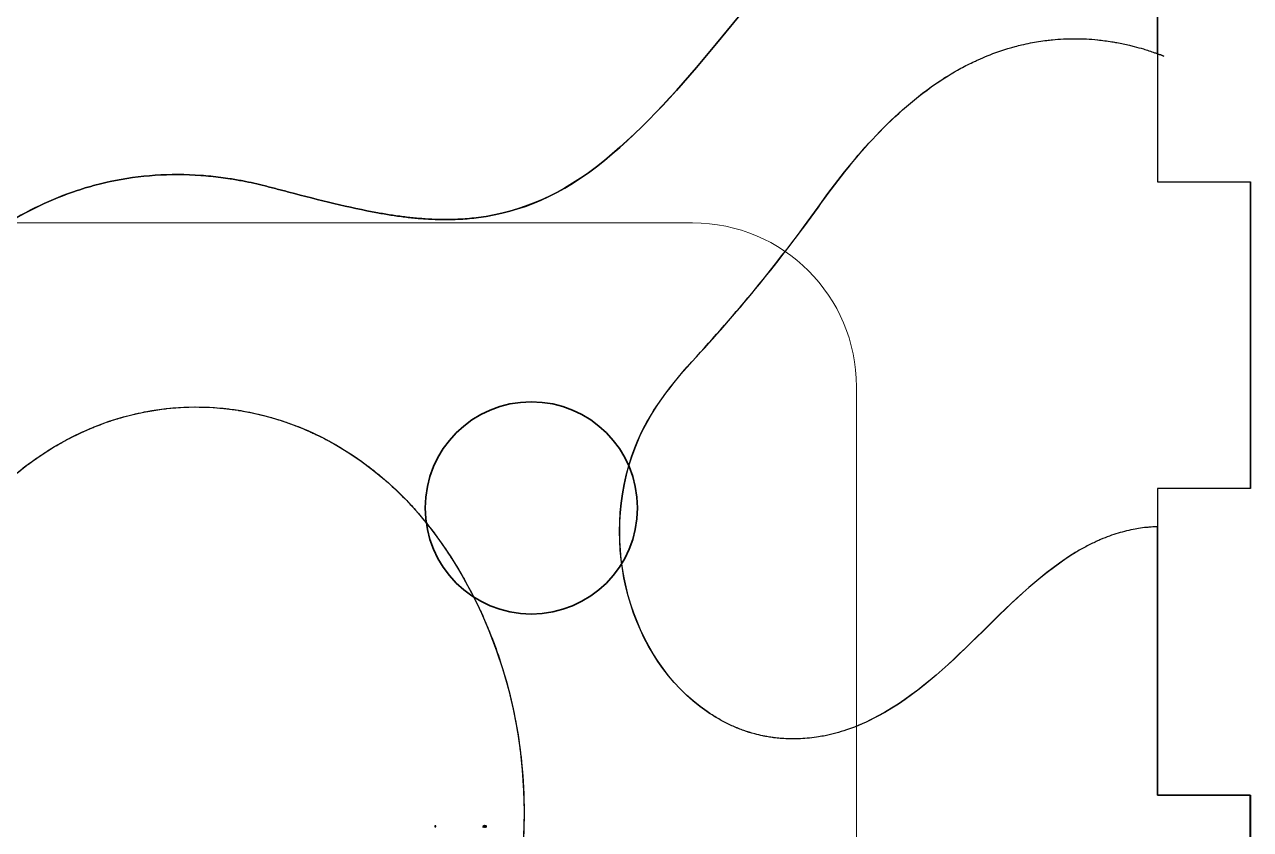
# Model space of a CAD drawing. Header units: millimetres. Extents: x 14 to 1319, y 14 to 743.
# Drawn here: x 1131.6 to 1318.7, y 284.3 to 407.2 of the extents above; entities that cross this region are included whole.
import ezdxf

# ---------------------------------------------------------------- set-up
doc = ezdxf.new("R2010")
doc.units = ezdxf.units.MM
doc.layers.add('Layer 1', color=7, linetype='Continuous')

msp = doc.modelspace()

# ---------------------------------------------------------------- linework, layer by layer
at = {"layer": 'Layer 1', "color": 1, "lineweight": 25, "true_color": 0xff0000}
for p, q in [((1304.52, 429.98), (1304.52, 383.18)), ((1304.52, 383.18), (1318.69, 383.18)), ((1318.69, 383.18), (1318.69, 336.38)), ((1304.52, 336.38), (1304.52, 289.58)), ((1318.69, 336.38), (1304.52, 336.38)), ((1304.52, 289.58), (1318.69, 289.58)), ((1318.69, 289.58), (1318.69, 242.78))]:
    msp.add_line(p, q, dxfattribs=at)
at = {"layer": 'Layer 1'}
for p, q in [((1194.27, 284.88), (1194.24, 284.88)), ((1194.24, 284.88), (1194.24, 284.83)), ((1194.24, 284.83), (1194.27, 284.83))]:
    msp.add_line(p, q, dxfattribs=at)
at = {"layer": 'Layer 1', "color": 250, "lineweight": 35, "true_color": 0x231f20}
msp.add_circle((1208.94, 333.41), 16.2, dxfattribs=at)
at = {"layer": 'Layer 1'}
for points, degree in [([(1304.52, 402.73), (1304.52, 402.73), (1304.52, 429.98), (1304.52, 429.98)], 3), ([(1254.72, 425.61), (1254.72, 425.61), (1237.2, 404.29), (1237.2, 404.29)], 3), ([(1237.21, 404.28), (1237.21, 404.28), (1254.74, 425.6), (1254.74, 425.6)], 3), ([(1283.76, 404.09), (1284.21, 404.2), (1284.66, 404.3), (1285.11, 404.38)], 3), ([(1283.76, 404.09), (1284.21, 404.2), (1284.66, 404.3), (1285.11, 404.38)], 3), ([(1288.46, 404.87), (1289.02, 404.92), (1289.58, 404.96), (1290.14, 404.99)], 3), ([(1288.46, 404.87), (1289.02, 404.92), (1289.58, 404.96), (1290.14, 404.99)], 3), ([(1290.14, 404.99), (1290.42, 405), (1290.7, 405.01), (1290.98, 405.02)], 3), ([(1290.14, 404.99), (1290.42, 405), (1290.7, 405.01), (1290.98, 405.02)], 3), ([(1295.34, 404.86), (1295.34, 404.86), (1295.37, 404.86), (1295.37, 404.86)], 3), ([(1295.34, 404.86), (1295.34, 404.86), (1295.37, 404.86), (1295.37, 404.86)], 3), ([(1295.37, 404.86), (1295.72, 404.82), (1296.08, 404.78), (1296.44, 404.73)], 3), ([(1295.37, 404.86), (1295.72, 404.82), (1296.08, 404.78), (1296.44, 404.73)], 3), ([(1296.44, 404.73), (1296.81, 404.69), (1297.17, 404.63), (1297.54, 404.57)], 3), ([(1296.44, 404.73), (1296.81, 404.69), (1297.17, 404.63), (1297.54, 404.57)], 3), ([(1299.28, 404.24), (1299.59, 404.17), (1299.9, 404.11), (1300.22, 404.03)], 3), ([(1299.28, 404.24), (1299.59, 404.17), (1299.9, 404.11), (1300.22, 404.03)], 3), ([(1300.22, 404.03), (1300.45, 403.98), (1300.69, 403.92), (1300.93, 403.85)], 3), ([(1300.22, 404.03), (1300.45, 403.98), (1300.69, 403.92), (1300.93, 403.85)], 3), ([(1304.05, 402.9), (1304.21, 402.84), (1304.36, 402.78), (1304.52, 402.72)], 3), ([(1304.05, 402.9), (1304.21, 402.85), (1304.37, 402.79), (1304.52, 402.73)], 3), ([(1305.45, 402.37), (1305.14, 402.5), (1304.83, 402.62), (1304.52, 402.73)], 3), ([(1304.52, 402.73), (1304.83, 402.62), (1305.14, 402.5), (1305.45, 402.37)], 3), ([(1304.52, 402.72), (1304.83, 402.61), (1305.14, 402.49), (1305.45, 402.37)], 3), ([(1304.52, 402.72), (1304.52, 402.72), (1304.52, 383.18), (1304.52, 383.18)], 3), ([(1305.45, 402.37), (1305.14, 402.49), (1304.83, 402.61), (1304.52, 402.72)], 3), ([(1162.96, 383.66), (1163.61, 383.56), (1164.26, 383.44), (1164.91, 383.32)], 3), ([(1164.91, 383.32), (1164.26, 383.44), (1163.61, 383.56), (1162.96, 383.66)], 3), ([(1141.28, 382.37), (1141.29, 382.36), (1141.29, 382.36), (1141.3, 382.37)], 3), ([(1141.3, 382.37), (1141.29, 382.36), (1141.29, 382.36), (1141.28, 382.37)], 3), ([(1164.91, 383.32), (1166.04, 383.1), (1167.17, 382.85), (1168.3, 382.56)], 3), ([(1168.3, 382.56), (1167.17, 382.85), (1166.04, 383.1), (1164.91, 383.32)], 3), ([(1304.52, 383.18), (1304.52, 383.18), (1318.66, 383.18), (1318.66, 383.18)], 3), ([(1318.66, 383.18), (1318.66, 383.18), (1318.66, 336.38), (1318.66, 336.38)], 3), ([(1171.94, 381.62), (1176.61, 380.41), (1181.1, 379.25), (1185.49, 378.46)], 3), ([(1185.49, 378.46), (1181.1, 379.25), (1176.61, 380.41), (1171.94, 381.62)], 3), ([(1185.49, 378.46), (1185.82, 378.4), (1186.15, 378.34), (1186.48, 378.29)], 3), ([(1186.48, 378.29), (1186.15, 378.34), (1185.82, 378.4), (1185.49, 378.46)], 3), ([(1186.48, 378.29), (1187.16, 378.17), (1187.84, 378.06), (1188.51, 377.97)], 3), ([(1188.51, 377.97), (1187.84, 378.06), (1187.16, 378.17), (1186.48, 378.29)], 3), ([(1188.51, 377.97), (1188.54, 377.96), (1188.57, 377.96), (1188.6, 377.96)], 3), ([(1188.6, 377.96), (1188.57, 377.96), (1188.54, 377.96), (1188.51, 377.97)], 3), ([(1188.6, 377.96), (1189.29, 377.87), (1189.97, 377.78), (1190.65, 377.71)], 3), ([(1190.65, 377.71), (1189.97, 377.78), (1189.29, 377.87), (1188.6, 377.96)], 3), ([(1234.13, 356.49), (1240.82, 363.8), (1246.83, 371.12), (1252.71, 379.33)], 3), ([(1234.15, 356.49), (1240.85, 363.8), (1246.86, 371.12), (1252.74, 379.33)], 3), ([(1190.65, 377.71), (1190.98, 377.68), (1191.31, 377.64), (1191.65, 377.61)], 3), ([(1191.65, 377.61), (1191.31, 377.64), (1190.98, 377.68), (1190.65, 377.71)], 3), ([(1191.65, 377.61), (1191.69, 377.6), (1191.72, 377.6), (1191.75, 377.61)], 3), ([(1191.75, 377.61), (1191.72, 377.6), (1191.69, 377.6), (1191.65, 377.61)], 3), ([(1191.75, 377.61), (1192.07, 377.58), (1192.39, 377.56), (1192.72, 377.53)], 3), ([(1192.72, 377.53), (1192.39, 377.56), (1192.07, 377.58), (1191.75, 377.61)], 3), ([(1149.73, 348.02), (1149.96, 348.07), (1150.19, 348.12), (1150.41, 348.15)], 3), ([(1150.41, 348.15), (1151.23, 348.3), (1152.05, 348.42), (1152.87, 348.52)], 3), ([(1152.87, 348.52), (1153.02, 348.55), (1153.16, 348.56), (1153.31, 348.57)], 3), ([(1161.39, 348.66), (1161.6, 348.65), (1161.81, 348.62), (1162.02, 348.6)], 3), ([(1162.02, 348.6), (1162.04, 348.61), (1162.05, 348.61), (1162.07, 348.6)], 3), ([(1162.07, 348.6), (1162.37, 348.58), (1162.68, 348.54), (1162.98, 348.49)], 3), ([(1162.98, 348.49), (1163.39, 348.45), (1163.81, 348.39), (1164.22, 348.32)], 3), ([(1164.22, 348.32), (1164.23, 348.32), (1164.25, 348.31), (1164.27, 348.31)], 3), ([(1164.27, 348.31), (1164.7, 348.25), (1165.12, 348.17), (1165.55, 348.09)], 3), ([(1165.55, 348.09), (1165.82, 348.04), (1166.1, 347.98), (1166.37, 347.92)], 3), ([(1143.12, 346.12), (1143.45, 346.25), (1143.78, 346.37), (1144.11, 346.48)], 3), ([(1144.11, 346.48), (1144.23, 346.53), (1144.35, 346.57), (1144.46, 346.6)], 3), ([(1144.46, 346.6), (1144.72, 346.7), (1144.98, 346.78), (1145.24, 346.86)], 3), ([(1145.24, 346.86), (1145.34, 346.9), (1145.44, 346.93), (1145.53, 346.95)], 3), ([(1166.37, 347.92), (1166.65, 347.87), (1166.92, 347.81), (1167.19, 347.74)], 3), ([(1167.19, 347.74), (1167.22, 347.74), (1167.25, 347.73), (1167.29, 347.72)], 3), ([(1167.29, 347.72), (1167.56, 347.66), (1167.83, 347.59), (1168.1, 347.52)], 3), ([(1168.1, 347.52), (1168.34, 347.46), (1168.59, 347.4), (1168.83, 347.32)], 3), ([(1168.83, 347.32), (1169.14, 347.24), (1169.45, 347.15), (1169.75, 347.06)], 3), ([(1169.75, 347.06), (1169.95, 347.01), (1170.15, 346.95), (1170.35, 346.88)], 3), ([(1170.35, 346.88), (1170.68, 346.78), (1171, 346.67), (1171.33, 346.56)], 3), ([(1171.33, 346.56), (1171.61, 346.47), (1171.88, 346.37), (1172.16, 346.27)], 3), ([(1172.16, 346.27), (1172.29, 346.22), (1172.43, 346.17), (1172.57, 346.12)], 3), ([(1140.74, 345.14), (1141.13, 345.32), (1141.53, 345.49), (1141.92, 345.65)], 3), ([(1141.92, 345.65), (1142.12, 345.74), (1142.32, 345.82), (1142.52, 345.89)], 3), ([(1142.52, 345.89), (1142.72, 345.97), (1142.92, 346.05), (1143.12, 346.12)], 3), ([(1174.84, 345.19), (1175.05, 345.11), (1175.25, 345.02), (1175.45, 344.92)], 3), ([(1175.45, 344.92), (1175.65, 344.83), (1175.86, 344.73), (1176.06, 344.63)], 3), ([(1135.04, 342.08), (1135.32, 342.26), (1135.6, 342.43), (1135.88, 342.59)], 3), ([(1179.05, 343.07), (1179.08, 343.06), (1179.11, 343.04), (1179.14, 343.02)], 3), ([(1131.81, 339.82), (1132.34, 340.22), (1132.87, 340.61), (1133.41, 340.99)], 3), ([(1133.41, 340.99), (1133.41, 341), (1133.42, 340.99), (1133.42, 340.99)], 3), ([(1133.42, 340.99), (1133.96, 341.36), (1134.5, 341.72), (1135.04, 342.08)], 3), ([(1131.8, 339.82), (1131.8, 339.83), (1131.81, 339.82), (1131.81, 339.82)], 3), ([(1184.83, 339.16), (1185.2, 338.88), (1185.56, 338.58), (1185.92, 338.27)], 3), ([(1185.92, 338.27), (1186.2, 338.04), (1186.48, 337.81), (1186.75, 337.56)], 3), ([(1186.75, 337.56), (1186.97, 337.38), (1187.18, 337.19), (1187.39, 336.99)], 3), ([(1304.52, 336.38), (1304.52, 336.38), (1304.52, 330.53), (1304.52, 330.53)], 3), ([(1318.66, 336.38), (1318.66, 336.38), (1304.52, 336.38), (1304.52, 336.38)], 3), ([(1191.45, 332.86), (1191.55, 332.76), (1191.64, 332.65), (1191.72, 332.55)], 3), ([(1191.72, 332.55), (1192, 332.23), (1192.28, 331.9), (1192.55, 331.56)], 3), ([(1192.55, 331.56), (1192.81, 331.25), (1193.07, 330.93), (1193.32, 330.6)], 3), ([(1193.32, 330.6), (1193.84, 329.95), (1194.34, 329.28), (1194.83, 328.6)], 3), ([(1299.79, 329.91), (1299.78, 329.91), (1299.78, 329.91), (1299.78, 329.91)], 3), ([(1299.79, 329.91), (1299.78, 329.91), (1299.78, 329.91), (1299.78, 329.91)], 3), ([(1301.11, 330.19), (1300.67, 330.11), (1300.23, 330.02), (1299.79, 329.91)], 3), ([(1301.11, 330.19), (1300.67, 330.11), (1300.23, 330.02), (1299.79, 329.91)], 3), ([(1301.59, 330.27), (1301.43, 330.25), (1301.27, 330.22), (1301.11, 330.19)], 3), ([(1301.59, 330.27), (1301.43, 330.25), (1301.27, 330.22), (1301.11, 330.19)], 3), ([(1302.84, 330.43), (1302.42, 330.4), (1302, 330.34), (1301.59, 330.27)], 3), ([(1302.84, 330.43), (1302.42, 330.4), (1302, 330.34), (1301.59, 330.27)], 3), ([(1303.54, 330.49), (1303.31, 330.48), (1303.07, 330.46), (1302.84, 330.43)], 3), ([(1303.54, 330.49), (1303.31, 330.48), (1303.07, 330.46), (1302.84, 330.43)], 3), ([(1304.52, 330.53), (1304.19, 330.53), (1303.86, 330.52), (1303.54, 330.49)], 3), ([(1304.52, 330.53), (1304.19, 330.53), (1303.86, 330.52), (1303.54, 330.49)], 3), ([(1304.52, 289.58), (1304.52, 289.58), (1304.52, 330.53), (1304.52, 330.53)], 3), ([(1194.83, 328.6), (1194.83, 328.6), (1194.84, 328.59), (1194.84, 328.59)], 3), ([(1194.83, 328.6), (1194.83, 328.6), (1194.84, 328.59), (1194.84, 328.59)], 3), ([(1293.96, 327.71), (1293.42, 327.44), (1292.89, 327.14), (1292.36, 326.83)], 3), ([(1293.96, 327.71), (1293.42, 327.44), (1292.89, 327.14), (1292.36, 326.83)], 3), ([(1294.77, 328.11), (1294.5, 327.99), (1294.23, 327.85), (1293.96, 327.71)], 3), ([(1294.77, 328.11), (1294.5, 327.99), (1294.23, 327.85), (1293.96, 327.71)], 3), ([(1295.54, 328.46), (1295.28, 328.35), (1295.03, 328.24), (1294.77, 328.11)], 3), ([(1295.54, 328.46), (1295.28, 328.35), (1295.03, 328.24), (1294.77, 328.11)], 3), ([(1292.36, 326.83), (1292.1, 326.67), (1291.84, 326.51), (1291.58, 326.35)], 3), ([(1197.03, 325.32), (1197.27, 324.95), (1197.5, 324.57), (1197.72, 324.2)], 3), ([(1197.72, 324.2), (1197.83, 324.01), (1197.94, 323.83), (1198.05, 323.64)], 3), ([(1198.05, 323.64), (1198.39, 323.08), (1198.71, 322.51), (1199.02, 321.94)], 3), ([(1204.18, 310.05), (1204.19, 310.04), (1204.19, 310.04), (1204.19, 310.03)], 3), ([(1236.55, 301.81), (1236.28, 301.97), (1236.01, 302.15), (1235.74, 302.33)], 3), ([(1237.34, 301.33), (1237.07, 301.47), (1236.81, 301.63), (1236.55, 301.81)], 3), ([(1237.34, 301.33), (1237.07, 301.48), (1236.81, 301.64), (1236.55, 301.81)], 3), ([(1238.13, 300.88), (1237.87, 301.01), (1237.6, 301.16), (1237.34, 301.33)], 3), ([(1238.13, 300.88), (1237.87, 301.03), (1237.6, 301.17), (1237.34, 301.33)], 3), ([(1206.57, 300.71), (1206.66, 300.28), (1206.73, 299.85), (1206.8, 299.42)], 3), ([(1206.8, 299.42), (1206.88, 298.95), (1206.95, 298.49), (1207.02, 298.03)], 3), ([(1238.93, 300.47), (1238.67, 300.6), (1238.4, 300.74), (1238.13, 300.88)], 3), ([(1207.02, 298.03), (1207.05, 297.84), (1207.08, 297.65), (1207.1, 297.46)], 3), ([(1244.9, 298.51), (1244.69, 298.54), (1244.49, 298.58), (1244.28, 298.63)], 3), ([(1244.9, 298.51), (1244.69, 298.54), (1244.49, 298.58), (1244.28, 298.63)], 3), ([(1245.3, 298.44), (1245.17, 298.46), (1245.04, 298.48), (1244.9, 298.51)], 3), ([(1245.3, 298.44), (1245.17, 298.46), (1245.04, 298.48), (1244.9, 298.51)], 3), ([(1245.71, 298.38), (1245.58, 298.39), (1245.44, 298.41), (1245.3, 298.44)], 3), ([(1245.71, 298.38), (1245.58, 298.39), (1245.44, 298.41), (1245.3, 298.44)], 3), ([(1245.94, 298.35), (1245.87, 298.35), (1245.79, 298.36), (1245.71, 298.38)], 3), ([(1245.94, 298.35), (1245.87, 298.35), (1245.79, 298.36), (1245.71, 298.38)], 3), ([(1207.1, 297.46), (1207.14, 297.19), (1207.18, 296.91), (1207.21, 296.64)], 3), ([(1207.79, 289.47), (1207.8, 289.31), (1207.8, 289.16), (1207.8, 289.02)], 3), ([(1318.63, 289.58), (1318.63, 289.58), (1304.52, 289.58), (1304.52, 289.58)], 3), ([(1318.63, 272.99), (1318.63, 272.99), (1318.63, 289.58), (1318.63, 289.58)], 3), ([(1194.2, 284.89), (1194.2, 284.74)], 1), ([(1194.29, 284.91), (1194.22, 284.91)], 1), ([(1194.22, 284.72), (1194.28, 284.72)], 1), ([(1194.28, 284.8), (1194.24, 284.8)], 1), ([(1194.24, 284.8), (1194.24, 284.75)], 1), ([(1194.24, 284.75), (1194.28, 284.75)], 1), ([(1201.59, 284.88), (1201.54, 284.75)], 1), ([(1201.58, 284.74), (1201.59, 284.76)], 1), ([(1201.59, 284.76), (1201.67, 284.76)], 1), ([(1201.63, 284.87), (1201.6, 284.79)], 1), ([(1201.6, 284.79), (1201.66, 284.79)], 1), ([(1201.66, 284.79), (1201.63, 284.87)], 1), ([(1201.71, 284.75), (1201.66, 284.88)], 1), ([(1201.67, 284.76), (1201.68, 284.74)], 1)]:
    msp.add_open_spline(points, degree=degree, dxfattribs=at)
for points, degree, knots in [([(1237.2, 404.29), (1231.79, 397.72), (1226.45, 391.67), (1220.09, 386.46), (1213.55, 381.11), (1207.23, 378.58), (1200.87, 377.74), (1199.96, 377.62), (1199.05, 377.54), (1198.14, 377.49), (1197.02, 377.43), (1195.9, 377.41), (1194.78, 377.44), (1194.09, 377.45), (1193.41, 377.48), (1192.72, 377.53)], 3, [33, 33, 33, 33, 34, 34, 34, 35, 35, 35, 36, 36, 36, 37, 37, 37, 38, 38, 38, 38]), ([(1192.72, 377.53), (1193.41, 377.48), (1194.09, 377.45), (1194.78, 377.44), (1195.9, 377.41), (1197.02, 377.43), (1198.14, 377.49), (1199.05, 377.54), (1199.96, 377.62), (1200.87, 377.74), (1207.24, 378.56), (1213.56, 381.09), (1220.11, 386.45), (1226.47, 391.66), (1231.81, 397.71), (1237.21, 404.28)], 3, [145, 145, 145, 145, 146, 146, 146, 147, 147, 147, 148, 148, 148, 149, 149, 149, 150, 150, 150, 150]), ([(1285.11, 404.38), (1285.94, 404.55), (1286.78, 404.68), (1287.62, 404.78), (1287.9, 404.81), (1288.18, 404.84), (1288.46, 404.87)], 3, [319, 319, 319, 319, 320, 320, 320, 321, 321, 321, 321]), ([(1285.11, 404.38), (1285.94, 404.55), (1286.78, 404.68), (1287.62, 404.78), (1287.9, 404.81), (1288.18, 404.84), (1288.46, 404.87)], 3, [51, 51, 51, 51, 52, 52, 52, 53, 53, 53, 53]), ([(1290.98, 405.02), (1291.86, 405.04), (1292.75, 405.04), (1293.64, 404.99), (1294.21, 404.96), (1294.78, 404.92), (1295.34, 404.86)], 3, [323, 323, 323, 323, 324, 324, 324, 325, 325, 325, 325]), ([(1290.98, 405.02), (1291.86, 405.04), (1292.75, 405.04), (1293.64, 404.99), (1294.21, 404.96), (1294.78, 404.92), (1295.34, 404.86)], 3, [55, 55, 55, 55, 56, 56, 56, 57, 57, 57, 57]), ([(1297.54, 404.57), (1297.79, 404.53), (1298.04, 404.49), (1298.3, 404.44), (1298.62, 404.38), (1298.95, 404.31), (1299.28, 404.24)], 3, [328, 328, 328, 328, 329, 329, 329, 330, 330, 330, 330]), ([(1297.54, 404.57), (1297.79, 404.53), (1298.04, 404.49), (1298.3, 404.44), (1298.62, 404.38), (1298.95, 404.31), (1299.28, 404.24)], 3, [60, 60, 60, 60, 61, 61, 61, 62, 62, 62, 62]), ([(1276.57, 401.56), (1276.76, 401.65), (1276.95, 401.74), (1277.15, 401.83), (1277.6, 402.03), (1278.05, 402.22), (1278.5, 402.4), (1279.69, 402.89), (1280.89, 403.3), (1282.09, 403.65), (1282.32, 403.72), (1282.56, 403.78), (1282.79, 403.84), (1283.12, 403.93), (1283.44, 404.02), (1283.76, 404.09)], 3, [313, 313, 313, 313, 314, 314, 314, 315, 315, 315, 316, 316, 316, 317, 317, 317, 318, 318, 318, 318]), ([(1276.57, 401.56), (1276.76, 401.65), (1276.95, 401.74), (1277.15, 401.83), (1277.6, 402.03), (1278.05, 402.22), (1278.5, 402.4), (1279.69, 402.89), (1280.89, 403.3), (1282.09, 403.65), (1282.32, 403.72), (1282.56, 403.78), (1282.79, 403.84), (1283.12, 403.93), (1283.44, 404.02), (1283.76, 404.09)], 3, [45, 45, 45, 45, 46, 46, 46, 47, 47, 47, 48, 48, 48, 49, 49, 49, 50, 50, 50, 50]), ([(1300.93, 403.85), (1301.4, 403.73), (1301.87, 403.6), (1302.34, 403.46), (1302.91, 403.29), (1303.48, 403.1), (1304.05, 402.9)], 3, [332, 332, 332, 332, 333, 333, 333, 334, 334, 334, 334]), ([(1300.93, 403.85), (1301.4, 403.73), (1301.87, 403.6), (1302.34, 403.46), (1302.91, 403.29), (1303.48, 403.1), (1304.05, 402.9)], 3, [64, 64, 64, 64, 65, 65, 65, 66, 66, 66, 66]), ([(1252.71, 379.33), (1257.99, 386.72), (1263.55, 393.25), (1270.6, 398.13), (1271.88, 399.01), (1273.17, 399.81), (1274.48, 400.51), (1275.18, 400.88), (1275.87, 401.24), (1276.57, 401.56)], 3, [310, 310, 310, 310, 311, 311, 311, 312, 312, 312, 313, 313, 313, 313]), ([(1252.74, 379.33), (1258.02, 386.71), (1263.57, 393.25), (1270.63, 398.13), (1271.9, 399.01), (1273.19, 399.8), (1274.48, 400.51), (1275.18, 400.88), (1275.87, 401.24), (1276.57, 401.56)], 3, [42, 42, 42, 42, 43, 43, 43, 44, 44, 44, 45, 45, 45, 45]), ([(1141.3, 382.37), (1142.41, 382.69), (1143.53, 382.97), (1144.65, 383.22), (1149.19, 384.2), (1153.83, 384.51), (1158.52, 384.16), (1159.52, 384.09), (1160.53, 383.99), (1161.54, 383.86), (1162.02, 383.8), (1162.49, 383.73), (1162.96, 383.66)], 3, [129, 129, 129, 129, 130, 130, 130, 131, 131, 131, 132, 132, 132, 133, 133, 133, 133]), ([(1162.96, 383.66), (1162.49, 383.73), (1162.02, 383.8), (1161.54, 383.86), (1160.53, 383.99), (1159.52, 384.1), (1158.52, 384.16), (1153.83, 384.51), (1149.19, 384.2), (1144.65, 383.22), (1143.53, 382.99), (1142.41, 382.7), (1141.3, 382.37)], 3, [50, 50, 50, 50, 51, 51, 51, 52, 52, 52, 53, 53, 53, 54, 54, 54, 54]), ([(1109.97, 361.82), (1111.78, 363.6), (1113.62, 365.31), (1115.5, 366.95), (1117.02, 368.25), (1118.56, 369.52), (1120.13, 370.74), (1122.22, 372.36), (1124.37, 373.91), (1126.59, 375.36), (1127.15, 375.73), (1127.71, 376.09), (1128.27, 376.44), (1131.97, 378.77), (1135.76, 380.56), (1139.62, 381.85), (1140.17, 382.03), (1140.73, 382.21), (1141.28, 382.37)], 3, [122, 122, 122, 122, 123, 123, 123, 124, 124, 124, 125, 125, 125, 126, 126, 126, 127, 127, 127, 128, 128, 128, 128]), ([(1141.28, 382.37), (1140.73, 382.21), (1140.17, 382.03), (1139.62, 381.85), (1135.76, 380.58), (1131.97, 378.78), (1128.25, 376.45), (1127.69, 376.1), (1127.14, 375.74), (1126.59, 375.36)], 3, [55, 55, 55, 55, 56, 56, 56, 57, 57, 57, 58, 58, 58, 58]), ([(1168.3, 382.56), (1168.91, 382.4), (1169.52, 382.25), (1170.13, 382.09), (1170.74, 381.94), (1171.34, 381.78), (1171.94, 381.62)], 3, [135, 135, 135, 135, 136, 136, 136, 137, 137, 137, 137]), ([(1171.94, 381.62), (1171.34, 381.78), (1170.74, 381.94), (1170.13, 382.09), (1169.52, 382.25), (1168.91, 382.4), (1168.3, 382.56)], 3, [46, 46, 46, 46, 47, 47, 47, 48, 48, 48, 48]), ([(1194.84, 328.59), (1214.71, 300.8), (1211.54, 259.63), (1187.04, 237.52), (1167.13, 219.55), (1139.12, 222.47), (1122.27, 244.17), (1110.76, 259), (1106.07, 278.8), (1109.19, 298.69), (1111.7, 314.65), (1118.83, 329.13), (1130.22, 338.57), (1150.65, 355.48), (1178.81, 351.01), (1194.83, 328.6)], 3, [0, 0, 0, 0, 1, 1, 1, 2, 2, 2, 3, 3, 3, 4, 4, 4, 5, 5, 5, 5]), ([(1235.74, 302.33), (1223.93, 310.47), (1219.13, 327.94), (1224.74, 342.61), (1226.84, 348.09), (1230.42, 352.44), (1234.13, 356.49)], 3, [307, 307, 307, 307, 308, 308, 308, 309, 309, 309, 309]), ([(1236.55, 301.81), (1236.29, 301.98), (1236.03, 302.15), (1235.77, 302.33), (1223.96, 310.47), (1219.16, 327.94), (1224.77, 342.61), (1226.86, 348.09), (1230.44, 352.44), (1234.15, 356.49)], 3, [38, 38, 38, 38, 39, 39, 39, 40, 40, 40, 41, 41, 41, 41]), ([(1145.53, 346.95), (1145.88, 347.06), (1146.23, 347.16), (1146.58, 347.26), (1147.11, 347.42), (1147.63, 347.55), (1148.16, 347.68), (1148.68, 347.81), (1149.2, 347.92), (1149.73, 348.02)], 3, [114, 114, 114, 114, 115, 115, 115, 116, 116, 116, 117, 117, 117, 117]), ([(1153.31, 348.57), (1153.91, 348.65), (1154.51, 348.7), (1155.1, 348.73), (1157.2, 348.87), (1159.3, 348.85), (1161.39, 348.66)], 3, [120, 120, 120, 120, 121, 121, 121, 122, 122, 122, 122]), ([(1135.88, 342.59), (1136.71, 343.09), (1137.54, 343.56), (1138.39, 344.01), (1139.17, 344.42), (1139.95, 344.8), (1140.74, 345.14)], 3, [105, 105, 105, 105, 106, 106, 106, 107, 107, 107, 107]), ([(1172.57, 346.12), (1172.83, 346.02), (1173.09, 345.92), (1173.34, 345.82), (1173.84, 345.62), (1174.34, 345.41), (1174.84, 345.19)], 3, [138, 138, 138, 138, 139, 139, 139, 140, 140, 140, 140]), ([(1176.06, 344.63), (1176.65, 344.36), (1177.23, 344.07), (1177.8, 343.76), (1178.22, 343.54), (1178.64, 343.31), (1179.05, 343.07)], 3, [142, 142, 142, 142, 143, 143, 143, 144, 144, 144, 144]), ([(1179.14, 343.02), (1180.02, 342.51), (1180.89, 341.97), (1181.74, 341.4), (1182.34, 341.01), (1182.94, 340.59), (1183.53, 340.15), (1183.97, 339.83), (1184.4, 339.5), (1184.83, 339.16)], 3, [145, 145, 145, 145, 146, 146, 146, 147, 147, 147, 148, 148, 148, 148]), ([(1125.95, 334.58), (1127.3, 335.99), (1128.73, 337.32), (1130.23, 338.56), (1130.75, 338.99), (1131.27, 339.41), (1131.8, 339.82)], 3, [98, 98, 98, 98, 99, 99, 99, 100, 100, 100, 100]), ([(1187.39, 336.99), (1188.25, 336.21), (1189.1, 335.39), (1189.92, 334.53), (1190.16, 334.28), (1190.4, 334.02), (1190.64, 333.76), (1190.92, 333.46), (1191.19, 333.16), (1191.45, 332.86)], 3, [151, 151, 151, 151, 152, 152, 152, 153, 153, 153, 154, 154, 154, 154]), ([(1299.78, 329.91), (1299.34, 329.8), (1298.91, 329.68), (1298.48, 329.55), (1298.04, 329.42), (1297.61, 329.28), (1297.18, 329.12)], 3, [277, 277, 277, 277, 278, 278, 278, 279, 279, 279, 279]), ([(1299.78, 329.91), (1299.34, 329.8), (1298.91, 329.68), (1298.48, 329.55), (1298.04, 329.42), (1297.61, 329.28), (1297.18, 329.12)], 3, [9, 9, 9, 9, 10, 10, 10, 11, 11, 11, 11]), ([(1194.84, 328.59), (1195.11, 328.21), (1195.38, 327.82), (1195.64, 327.44), (1195.88, 327.1), (1196.1, 326.76), (1196.32, 326.42), (1196.56, 326.05), (1196.8, 325.69), (1197.03, 325.32)], 3, [159, 159, 159, 159, 160, 160, 160, 161, 161, 161, 162, 162, 162, 162]), ([(1297.18, 329.12), (1296.72, 328.96), (1296.26, 328.78), (1295.81, 328.58), (1295.72, 328.54), (1295.63, 328.5), (1295.54, 328.46)], 3, [279, 279, 279, 279, 280, 280, 280, 281, 281, 281, 281]), ([(1297.18, 329.12), (1296.72, 328.96), (1296.26, 328.78), (1295.81, 328.58), (1295.72, 328.54), (1295.63, 328.5), (1295.54, 328.46)], 3, [11, 11, 11, 11, 12, 12, 12, 13, 13, 13, 13]), ([(1292.36, 326.83), (1292.09, 326.68), (1291.82, 326.52), (1291.55, 326.35), (1280.67, 319.46), (1273.36, 307.8), (1261.79, 301.61), (1260.23, 300.77), (1258.64, 300.08), (1257.04, 299.53), (1256.5, 299.35), (1255.95, 299.18), (1255.4, 299.04), (1254.85, 298.89), (1254.31, 298.77), (1253.77, 298.65), (1253.44, 298.58), (1253.11, 298.53), (1252.78, 298.47)], 3, [284, 284, 284, 284, 285, 285, 285, 286, 286, 286, 287, 287, 287, 288, 288, 288, 289, 289, 289, 290, 290, 290, 290]), ([(1291.58, 326.35), (1280.7, 319.46), (1273.38, 307.8), (1261.82, 301.61), (1260.25, 300.77), (1258.66, 300.07), (1257.04, 299.53), (1256.5, 299.35), (1255.95, 299.18), (1255.4, 299.04), (1254.85, 298.89), (1254.31, 298.77), (1253.77, 298.65), (1253.44, 298.58), (1253.11, 298.53), (1252.78, 298.47)], 3, [17, 17, 17, 17, 18, 18, 18, 19, 19, 19, 20, 20, 20, 21, 21, 21, 22, 22, 22, 22]), ([(1199.02, 321.94), (1199.28, 321.46), (1199.54, 320.98), (1199.79, 320.5), (1200.03, 320.05), (1200.26, 319.59), (1200.48, 319.13)], 3, [165, 165, 165, 165, 166, 166, 166, 167, 167, 167, 167]), ([(1200.48, 319.13), (1200.71, 318.68), (1200.93, 318.22), (1201.14, 317.76), (1201.48, 317.03), (1201.81, 316.29), (1202.12, 315.55), (1202.29, 315.15), (1202.46, 314.75), (1202.62, 314.34), (1202.73, 314.07), (1202.83, 313.79), (1202.94, 313.52)], 3, [167, 167, 167, 167, 168, 168, 168, 169, 169, 169, 170, 170, 170, 171, 171, 171, 171]), ([(1202.94, 313.52), (1203.22, 312.8), (1203.49, 312.08), (1203.74, 311.36), (1203.9, 310.92), (1204.04, 310.49), (1204.18, 310.05)], 3, [171, 171, 171, 171, 172, 172, 172, 173, 173, 173, 173]), ([(1204.19, 310.03), (1204.62, 308.73), (1205.02, 307.41), (1205.36, 306.08), (1205.83, 304.3), (1206.24, 302.51), (1206.57, 300.71)], 3, [174, 174, 174, 174, 175, 175, 175, 176, 176, 176, 176]), ([(1239.74, 300.09), (1239.47, 300.2), (1239.2, 300.33), (1238.93, 300.47), (1238.67, 300.6), (1238.4, 300.74), (1238.13, 300.88)], 3, [302, 302, 302, 302, 303, 303, 303, 304, 304, 304, 304]), ([(1241.37, 299.44), (1240.83, 299.64), (1240.28, 299.85), (1239.74, 300.09), (1239.47, 300.21), (1239.2, 300.34), (1238.93, 300.47)], 3, [33, 33, 33, 33, 34, 34, 34, 35, 35, 35, 35]), ([(1244.28, 298.63), (1243.86, 298.72), (1243.44, 298.82), (1243.03, 298.93), (1242.47, 299.07), (1241.92, 299.24), (1241.37, 299.44), (1240.82, 299.63), (1240.28, 299.84), (1239.74, 300.09)], 3, [299, 299, 299, 299, 300, 300, 300, 301, 301, 301, 302, 302, 302, 302]), ([(1244.28, 298.63), (1243.86, 298.72), (1243.44, 298.82), (1243.03, 298.93), (1242.47, 299.08), (1241.92, 299.25), (1241.37, 299.44)], 3, [31, 31, 31, 31, 32, 32, 32, 33, 33, 33, 33]), ([(1248.06, 298.17), (1247.68, 298.19), (1247.31, 298.21), (1246.94, 298.24), (1246.6, 298.27), (1246.27, 298.3), (1245.94, 298.35)], 3, [293, 293, 293, 293, 294, 294, 294, 295, 295, 295, 295]), ([(1248.06, 298.17), (1247.68, 298.19), (1247.31, 298.21), (1246.94, 298.24), (1246.6, 298.27), (1246.27, 298.3), (1245.94, 298.35)], 3, [25, 25, 25, 25, 26, 26, 26, 27, 27, 27, 27]), ([(1252.78, 298.47), (1251.86, 298.32), (1250.93, 298.22), (1250.01, 298.18), (1249.64, 298.16), (1249.28, 298.15), (1248.91, 298.15), (1248.63, 298.15), (1248.35, 298.16), (1248.06, 298.17)], 3, [290, 290, 290, 290, 291, 291, 291, 292, 292, 292, 293, 293, 293, 293]), ([(1252.78, 298.47), (1251.86, 298.32), (1250.93, 298.22), (1250.01, 298.18), (1249.64, 298.16), (1249.28, 298.15), (1248.91, 298.15), (1248.63, 298.15), (1248.35, 298.16), (1248.06, 298.17)], 3, [22, 22, 22, 22, 23, 23, 23, 24, 24, 24, 25, 25, 25, 25]), ([(1207.21, 296.64), (1207.3, 295.95), (1207.38, 295.27), (1207.45, 294.59), (1207.52, 293.91), (1207.58, 293.23), (1207.63, 292.54), (1207.66, 292.17), (1207.68, 291.81), (1207.7, 291.44), (1207.74, 290.78), (1207.77, 290.12), (1207.79, 289.47)], 3, [180, 180, 180, 180, 181, 181, 181, 182, 182, 182, 183, 183, 183, 184, 184, 184, 184]), ([(1207.8, 289.02), (1207.82, 288.37), (1207.83, 287.72), (1207.83, 287.07), (1207.83, 285.88), (1207.8, 284.7), (1207.75, 283.53)], 3, [185, 185, 185, 185, 186, 186, 186, 187, 187, 187, 187]), ([(1194.22, 284.91), (1194.21, 284.91), (1194.2, 284.91), (1194.2, 284.9), (1194.2, 284.89)], 2, [-17, -17, -17, -16, -16, -15, -15, -15]), ([(1194.2, 284.74), (1194.2, 284.73), (1194.2, 284.72), (1194.21, 284.72), (1194.22, 284.72)], 2, [-14, -14, -14, -13, -13, -12, -12, -12]), ([(1194.31, 284.85), (1194.31, 284.85), (1194.31, 284.86), (1194.31, 284.87), (1194.3, 284.88), (1194.29, 284.88), (1194.27, 284.88)], 2, [5, 5, 5, 6, 6, 7, 7, 8, 8, 8]), ([(1194.27, 284.83), (1194.29, 284.83), (1194.3, 284.83), (1194.3, 284.84), (1194.31, 284.85)], 2, [3, 3, 3, 4, 4, 5, 5, 5]), ([(1194.28, 284.75), (1194.32, 284.75), (1194.32, 284.78), (1194.32, 284.79), (1194.31, 284.8), (1194.3, 284.8), (1194.28, 284.8)], 2, [3, 3, 3, 4, 4, 5, 5, 6, 6, 6]), ([(1194.28, 284.72), (1194.3, 284.72), (1194.31, 284.72), (1194.32, 284.72), (1194.33, 284.72)], 2, [-29, -29, -29, -28, -28, -27, -27, -27]), ([(1194.32, 284.82), (1194.35, 284.83), (1194.35, 284.86), (1194.35, 284.87), (1194.35, 284.88), (1194.35, 284.89), (1194.34, 284.89), (1194.34, 284.9), (1194.33, 284.9), (1194.32, 284.91), (1194.31, 284.91), (1194.3, 284.91), (1194.29, 284.91)], 2, [-24, -24, -24, -23, -23, -22, -22, -21, -21, -20, -20, -19, -19, -18, -18, -18]), ([(1194.33, 284.72), (1194.34, 284.73), (1194.35, 284.74), (1194.36, 284.76), (1194.36, 284.77), (1194.36, 284.81), (1194.32, 284.82)], 2, [-27, -27, -27, -26, -26, -25, -25, -24, -24, -24]), ([(1201.54, 284.75), (1201.54, 284.74), (1201.54, 284.74), (1201.54, 284.73), (1201.54, 284.73), (1201.54, 284.72), (1201.54, 284.72), (1201.55, 284.71), (1201.56, 284.71), (1201.56, 284.71), (1201.57, 284.72), (1201.57, 284.72), (1201.58, 284.74)], 2, [-16, -16, -16, -15, -15, -14, -14, -13, -13, -12, -12, -11, -11, -10, -10, -10]), ([(1201.66, 284.88), (1201.66, 284.89), (1201.66, 284.89), (1201.65, 284.9), (1201.65, 284.91), (1201.65, 284.91), (1201.64, 284.91), (1201.64, 284.92), (1201.63, 284.92), (1201.62, 284.92), (1201.61, 284.91), (1201.61, 284.91), (1201.6, 284.9), (1201.6, 284.9), (1201.6, 284.89), (1201.6, 284.88), (1201.59, 284.88)], 2, [-25, -25, -25, -24, -24, -23, -23, -22, -22, -21, -21, -20, -20, -19, -19, -18, -18, -17, -17, -17]), ([(1201.68, 284.74), (1201.68, 284.73), (1201.68, 284.73), (1201.68, 284.72), (1201.69, 284.72), (1201.69, 284.72), (1201.69, 284.71), (1201.7, 284.71), (1201.7, 284.71), (1201.71, 284.71), (1201.71, 284.72), (1201.72, 284.72), (1201.72, 284.73), (1201.72, 284.74), (1201.71, 284.75)], 2, [-33, -33, -33, -32, -32, -31, -31, -30, -30, -29, -29, -28, -28, -27, -27, -26, -26, -26]), ([(1201.85, 284.86), (1201.86, 284.86), (1201.86, 284.85), (1201.87, 284.85), (1201.87, 284.85), (1201.88, 284.85), (1201.88, 284.86), (1201.89, 284.86), (1201.89, 284.87), (1201.89, 284.88), (1201.89, 284.88), (1201.88, 284.89), (1201.87, 284.9), (1201.86, 284.91), (1201.85, 284.91), (1201.84, 284.92), (1201.82, 284.92), (1201.8, 284.92), (1201.78, 284.91), (1201.76, 284.9), (1201.75, 284.89), (1201.75, 284.88), (1201.75, 284.86), (1201.75, 284.84), (1201.75, 284.83), (1201.76, 284.82), (1201.78, 284.81), (1201.79, 284.81), (1201.81, 284.8), (1201.83, 284.8), (1201.84, 284.8), (1201.85, 284.79), (1201.85, 284.79), (1201.86, 284.78), (1201.86, 284.77), (1201.86, 284.76), (1201.85, 284.75), (1201.84, 284.74), (1201.82, 284.74), (1201.81, 284.74), (1201.8, 284.75), (1201.79, 284.75), (1201.79, 284.76), (1201.78, 284.76), (1201.78, 284.77), (1201.77, 284.78), (1201.77, 284.78), (1201.77, 284.79), (1201.76, 284.79), (1201.75, 284.79), (1201.75, 284.78), (1201.74, 284.78), (1201.74, 284.77), (1201.74, 284.76), (1201.75, 284.75), (1201.76, 284.73), (1201.77, 284.72), (1201.79, 284.71), (1201.82, 284.71), (1201.84, 284.71), (1201.86, 284.72), (1201.88, 284.73), (1201.89, 284.74), (1201.9, 284.76), (1201.9, 284.78)], 2, [-32, -32, -32, -31, -31, -30, -30, -29, -29, -28, -28, -27, -27, -26, -26, -25, -25, -24, -24, -23, -23, -22, -22, -21, -21, -20, -20, -19, -19, -18, -18, -17, -17, -16, -16, -15, -15, -14, -14, -13, -13, -12, -12, -11, -11, -10, -10, -9, -9, -8, -8, -7, -7, -6, -6, -5, -5, -4, -4, -3, -3, -2, -2, -1, -1, 0, 0, 0]), ([(1201.83, 284.84), (1201.81, 284.84), (1201.81, 284.84), (1201.8, 284.84), (1201.79, 284.85), (1201.79, 284.85), (1201.79, 284.85), (1201.78, 284.86), (1201.78, 284.86), (1201.78, 284.87), (1201.79, 284.88), (1201.8, 284.89), (1201.82, 284.89), (1201.83, 284.89), (1201.84, 284.88), (1201.85, 284.88), (1201.85, 284.86)], 2, [-40, -40, -40, -39, -39, -38, -38, -37, -37, -36, -36, -35, -35, -34, -34, -33, -33, -32, -32, -32]), ([(1201.9, 284.78), (1201.9, 284.79), (1201.89, 284.8), (1201.89, 284.81), (1201.88, 284.82), (1201.87, 284.82), (1201.86, 284.83), (1201.84, 284.83), (1201.83, 284.84)], 2, [-44, -44, -44, -43, -43, -42, -42, -41, -41, -40, -40, -40]), ([(1202.04, 284.86), (1202.04, 284.86), (1202.04, 284.85), (1202.05, 284.85), (1202.06, 284.85), (1202.06, 284.85), (1202.07, 284.86), (1202.07, 284.86), (1202.07, 284.87), (1202.07, 284.88), (1202.07, 284.88), (1202.06, 284.89), (1202.06, 284.9), (1202.05, 284.91), (1202.03, 284.91), (1202.02, 284.92), (1202, 284.92), (1201.98, 284.92), (1201.96, 284.91), (1201.95, 284.9), (1201.94, 284.89), (1201.93, 284.88), (1201.93, 284.86), (1201.93, 284.84), (1201.94, 284.83), (1201.95, 284.82), (1201.96, 284.81), (1201.97, 284.81), (1202, 284.8), (1202.01, 284.8), (1202.02, 284.8), (1202.03, 284.79), (1202.04, 284.79), (1202.04, 284.78), (1202.04, 284.77), (1202.04, 284.76), (1202.03, 284.75), (1202.02, 284.74), (1202, 284.74), (1201.99, 284.74), (1201.98, 284.75), (1201.97, 284.75), (1201.97, 284.76), (1201.96, 284.76), (1201.96, 284.77), (1201.96, 284.78), (1201.95, 284.78), (1201.95, 284.79), (1201.94, 284.79), (1201.94, 284.79), (1201.93, 284.78), (1201.93, 284.78), (1201.93, 284.77), (1201.93, 284.76), (1201.93, 284.75), (1201.94, 284.73), (1201.96, 284.72), (1201.97, 284.71), (1202, 284.71), (1202.03, 284.71), (1202.05, 284.72), (1202.06, 284.73), (1202.07, 284.74), (1202.08, 284.76), (1202.08, 284.78)], 2, [-32, -32, -32, -31, -31, -30, -30, -29, -29, -28, -28, -27, -27, -26, -26, -25, -25, -24, -24, -23, -23, -22, -22, -21, -21, -20, -20, -19, -19, -18, -18, -17, -17, -16, -16, -15, -15, -14, -14, -13, -13, -12, -12, -11, -11, -10, -10, -9, -9, -8, -8, -7, -7, -6, -6, -5, -5, -4, -4, -3, -3, -2, -2, -1, -1, 0, 0, 0]), ([(1202.01, 284.84), (1201.99, 284.84), (1201.99, 284.84), (1201.98, 284.84), (1201.98, 284.85), (1201.97, 284.85), (1201.97, 284.85), (1201.97, 284.86), (1201.97, 284.86), (1201.97, 284.87), (1201.98, 284.88), (1201.98, 284.89), (1202, 284.89), (1202.02, 284.89), (1202.02, 284.88), (1202.03, 284.88), (1202.04, 284.86)], 2, [-40, -40, -40, -39, -39, -38, -38, -37, -37, -36, -36, -35, -35, -34, -34, -33, -33, -32, -32, -32]), ([(1202.08, 284.78), (1202.08, 284.79), (1202.08, 284.8), (1202.07, 284.81), (1202.06, 284.82), (1202.05, 284.82), (1202.04, 284.83), (1202.02, 284.83), (1202.01, 284.84)], 2, [-44, -44, -44, -43, -43, -42, -42, -41, -41, -40, -40, -40])]:
    msp.add_open_spline(points, degree=degree, knots=knots, dxfattribs=at)
at = {"layer": 'Layer 1', "color": 250, "lineweight": 9, "true_color": 0x231f20}
for points in [[(1086.35, 376.92), (1086.35, 376.92), (1233.56, 376.92), (1233.56, 376.92)], [(1233.56, 376.92), (1247.37, 376.92), (1258.56, 365.73), (1258.56, 351.92)], [(1258.56, 351.92), (1258.56, 351.92), (1258.56, 180.44), (1258.56, 180.44)]]:
    msp.add_open_spline(points, degree=3, dxfattribs=at)

doc.saveas('drawing.dxf')
